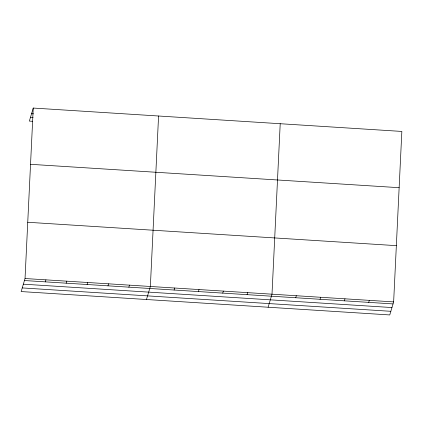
<?xml version="1.0" encoding="UTF-8"?>
<svg xmlns="http://www.w3.org/2000/svg" width="423" height="423" viewBox="0 0 423 423"><rect width="100%" height="100%" fill="white"/><g stroke="black" fill="none" stroke-linecap="round" stroke-linejoin="round"><path stroke-width="0.63" d="M25.036 278.524L33.248 108.055L401.85 131.437L393.639 301.906L389.752 314.945L21.15 291.563L25.036 278.524L393.639 301.906M158.572 116.008L150.361 286.477L146.474 299.51M280.211 123.722L272 294.191L268.113 307.23M33.248 108.055L29.361 121.094L32.624 121.301M45.324 281.861L45.922 279.852M66.21 283.183L66.813 281.179M87.101 284.51L87.698 282.501M107.987 285.837L108.584 283.828M128.878 287.159L129.475 285.15M174.091 290.025L174.688 288.021M198.419 291.569L199.016 289.559M222.747 293.113L223.344 291.103M247.074 294.657L247.672 292.647M295.73 297.744L296.327 295.735M320.058 299.283L320.655 297.279M344.385 300.827L344.983 298.818M368.713 302.371L369.311 300.362M31.561 113.702L33.523 113.829M30.445 117.457L33.057 117.62M30.535 164.314L399.143 187.69M27.744 222.271L396.351 245.652M24.439 280.534L393.041 303.915M23.355 284.177L391.957 307.553M22.234 287.926L390.836 311.302"/></g></svg>
